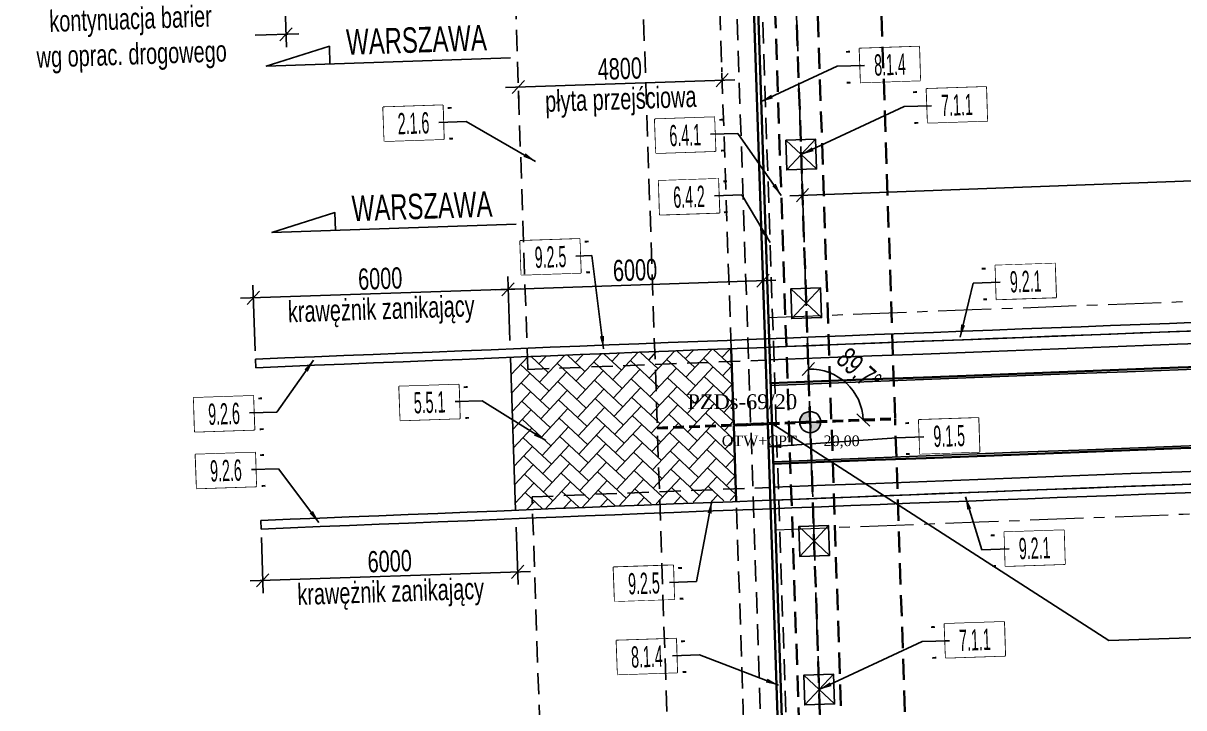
# Model space of a CAD drawing. Header units: metres. Extents: x 8395712 to 9795150, y 4166577 to 5794892.
# Drawn here: x 8418116.13 to 8418143.44, y 5772423.84 to 5772439.96 of the extents above; entities that cross this region are included whole.
import ezdxf
from ezdxf.enums import TextEntityAlignment as Align

# ---------------------------------------------------------------- set-up
doc = ezdxf.new("R2010")
doc.units = ezdxf.units.M
doc.set_wipeout_variables(frame=1)
doc.header["$PDMODE"] = 35
doc.header["$PDSIZE"] = 0.002
for name, pattern in [('CENTER', [2, 1.25, -0.25, 0.25, -0.25]), ('DASHED', [0.75, 0.5, -0.25]), ('HIDDEN', [0.375, 0.25, -0.125]), ('PRGG04-500', [2.5, 1.5, -0.45, 0.1, -0.45])]:
    doc.linetypes.add(name, pattern=pattern)
for name, color, linetype in [('00RysOpi-T', 2, 'Continuous'), ('AII_M_bariery', 8, 'Continuous'), ('AII_M_krawężnik', 9, 'Continuous'), ('AII_M_opisy do legendy', 2, 'Continuous'), ('AII_M_opisy kierunki', 1, 'Continuous'), ('AII_M_osie główne', 8, 'CENTER'), ('AII_M_podpory', 1, 'Continuous'), ('AII_opis', 1, 'Continuous')]:
    doc.layers.add(name, color=color, linetype=linetype)
for name, color, linetype, lineweight in [('AII_D_osie', 1, 'PRGG04-500', 35), ('AII_M_geologia', 1, 'Continuous', 25), ('AII_M_konstrukcja 0.35', 2, 'Continuous', 35), ('AII_M_kreskowanie', 8, 'Continuous', 0), ('AII_M_odwodnienie', 8, 'Continuous', 9), ('AII_M_opisy wymiary', 1, 'Continuous', 25), ('AII_M_wyposazenie', 1, 'Continuous', 25)]:
    doc.layers.add(name, color=color, linetype=linetype, lineweight=lineweight)
doc.styles.add('CDMSTYLE', font='CDMSIMPL.shx', dxfattribs={"width": 0.7, "bigfont": 'CDMBIGPL.shx'})
doc.styles.add('GT_B-SP', font='times.ttf')
doc.linetypes.add('OGRODZENIE2', pattern='A,6.35,-2.54,[132,ltypeshp.shx,S=2.54,R=0,X=-2.54,Y=0],-2.54,25.4', length=36.83)
doc.dimstyles.new('CDM-ME200MM', dxfattribs={"dimscale": 0.2, "dimtxt": 2.5, "dimasz": 1.5, "dimexe": 1.5, "dimexo": 1, "dimgap": 0.5, "dimtad": 1, "dimdec": 0, "dimlfac": 1000, "dimrnd": 1, "dimzin": 9, "dimtxsty": 'CDMSTYLE', "dimblk": 'OBLIQUE', "dimcen": 2.5, "dimdle": 1.5, "dimclrd": 9, "dimclre": 9, "dimadec": 1, "dimazin": 2, "dimtfac": 1, "dimtdec": 0, "dimtix": 1, "dimtmove": 2, "dimatfit": 3, "dimldrblk": 'DOT', "dimfxl": 1, "dimtvp": 1, "dimtolj": 1, "dimtzin": 0, "dimlwd": 25, "dimlwe": 25, "dimarcsym": 0})
doc.dimstyles.new('CDM-ME200MM$7', dxfattribs={"dimscale": 0.2, "dimtxt": 2.5, "dimasz": 1.5, "dimexe": 1.5, "dimexo": 1, "dimgap": 0.5, "dimtad": 1, "dimdec": 0, "dimlfac": 1000, "dimrnd": 1, "dimzin": 9, "dimtxsty": 'CDMSTYLE', "dimblk": 'OBLIQUE', "dimcen": 2.5, "dimdle": 1.5, "dimclrd": 9, "dimclre": 9, "dimadec": 1, "dimazin": 2, "dimtfac": 1, "dimtdec": 0, "dimtix": 1, "dimtmove": 2, "dimatfit": 3, "dimfxl": 1, "dimtvp": 1, "dimtolj": 1, "dimtzin": 0, "dimlwd": 25, "dimlwe": 25, "dimarcsym": 0})

# ---------------------------------------------------------------- blocks, each defined once
blk = doc.blocks.new('_OBLIQUE')
at = {"color": 0, "linetype": 'ByBlock'}
blk.add_line((-0.5, -0.5), (0.5, 0.5), dxfattribs=at)
blk = doc.blocks.new('*D32')
at = {"layer": 'AII_M_opisy wymiary', "color": 9, "linetype": 'ByBlock', "lineweight": 25, "transparency": 16777216}
for p, q in [((8418158.452, 5772436.862), (8418158.443, 5772437.103)), ((8418134.171, 5772435.9), (8418158.754, 5772436.814)), ((8418134.468, 5772435.97), (8418134.459, 5772436.211))]:
    blk.add_line(p, q, dxfattribs=at)
at = {"layer": 'Defpoints', "color": 0, "linetype": 'ByBlock', "lineweight": 25, "transparency": 16777216}
for p in [(8418158.454, 5772436.803), (8418158.459, 5772436.662), (8418134.476, 5772435.77)]:
    blk.add_point(p, dxfattribs=at)
at = {"layer": 'AII_M_opisy wymiary', "color": 9, "linetype": 'ByBlock', "lineweight": 25, "transparency": 16777216, "xscale": 0.3, "yscale": 0.3, "zscale": 0.3}
for p, rotation in [((8418158.454, 5772436.803), 2.129341263989776), ((8418134.47, 5772435.911), 182.1293412639898)]:
    blk.add_blockref('_OBLIQUE', p, dxfattribs=dict(at, rotation=rotation))
at = {"layer": 'AII_M_opisy wymiary', "color": 0, "linetype": 'ByBlock', "lineweight": 40, "transparency": 16777216, "insert": (8418146.449, 5772436.707), "char_height": 0.5, "attachment_point": 5, "rotation": 2.1293, "style": 'CDMSTYLE'}
blk.add_mtext('\\A1;24000', dxfattribs=at)
blk = doc.blocks.new('_DOT')
at = {"color": 0, "linetype": 'ByBlock'}
blk.add_line((-0.5, 0), (-1, 0), dxfattribs=at)
at = {"color": 0, "linetype": 'ByBlock', "const_width": 0.5}
blk.add_lwpolyline([(-0.25, 0, 1), (0.25, 0, 1)], format="xyb", close=True, dxfattribs=at)
blk = doc.blocks.new('*U10')
at = {"layer": 'AII_M_opisy kierunki', "color": 0, "lineweight": -2}
blk.add_lwpolyline([(28.77, 0), (0, 0), (7.5, 2.1), (7.5, 2.1), (7.5, 0)], dxfattribs=at)
at = {"layer": 'AII_M_opisy kierunki', "color": 2, "lineweight": -2, "style": 'CDMSTYLE', "width": 0.7}
blk.add_attdef('KIERUNEK', (9.5, 1), '', height=3, dxfattribs=at)
blk = doc.blocks.new('*D140')
at = {"layer": 'AII_M_opisy wymiary', "color": 9, "linetype": 'ByBlock', "lineweight": 25, "transparency": 16777216}
for p, q in [((8418133.644, 5772430.74), (8418133.528, 5772434.197)), ((8418127.582, 5772432.492), (8418127.531, 5772433.996)), ((8418133.838, 5772433.908), (8418127.241, 5772433.686))]:
    blk.add_line(p, q, dxfattribs=at)
at = {"layer": 'Defpoints', "color": 0, "linetype": 'ByBlock', "lineweight": 25, "transparency": 16777216}
for p in [(8418127.541, 5772433.696), (8418127.588, 5772432.292), (8418133.65, 5772430.54)]:
    blk.add_point(p, dxfattribs=at)
at = {"layer": 'AII_M_opisy wymiary', "color": 9, "linetype": 'ByBlock', "lineweight": 25, "transparency": 16777216, "xscale": 0.3, "yscale": 0.3, "zscale": 0.3}
for p, rotation in [((8418133.538, 5772433.897), 1.92062245079579), ((8418127.541, 5772433.696), 181.9206224507958)]:
    blk.add_blockref('_OBLIQUE', p, dxfattribs=dict(at, rotation=rotation))
at = {"layer": 'AII_M_opisy wymiary', "color": 0, "linetype": 'ByBlock', "lineweight": 25, "transparency": 16777216, "insert": (8418130.528, 5772434.147), "char_height": 0.5, "attachment_point": 5, "rotation": 1.9206, "style": 'CDMSTYLE'}
blk.add_mtext('\\A1;6000', dxfattribs=at)
blk = doc.blocks.new('*D141')
at = {"layer": 'AII_M_opisy wymiary', "color": 9, "linetype": 'ByBlock', "lineweight": 25, "transparency": 16777216}
for p, q in [((8418127.582, 5772432.492), (8418127.531, 5772433.996)), ((8418127.841, 5772433.706), (8418121.245, 5772433.485)), ((8418121.586, 5772432.25), (8418121.535, 5772433.795))]:
    blk.add_line(p, q, dxfattribs=at)
at = {"layer": 'Defpoints', "color": 0, "linetype": 'ByBlock', "lineweight": 25, "transparency": 16777216}
for p in [(8418121.545, 5772433.495), (8418127.588, 5772432.292), (8418121.593, 5772432.05)]:
    blk.add_point(p, dxfattribs=at)
at = {"layer": 'AII_M_opisy wymiary', "color": 9, "linetype": 'ByBlock', "lineweight": 25, "transparency": 16777216, "xscale": 0.3, "yscale": 0.3, "zscale": 0.3}
for p, rotation in [((8418121.545, 5772433.495), 181.9206224507958), ((8418127.541, 5772433.696), 1.92062245079579)]:
    blk.add_blockref('_OBLIQUE', p, dxfattribs=dict(at, rotation=rotation))
at = {"layer": 'AII_M_opisy wymiary', "color": 0, "linetype": 'ByBlock', "lineweight": 25, "transparency": 16777216, "char_height": 0.5, "attachment_point": 5, "rotation": 1.9206, "style": 'CDMSTYLE'}
for s, insert in [('\\A1;6000', (8418124.531, 5772433.946)), ('\\A1;krawężnik zanikający', (8418124.557, 5772433.163))]:
    blk.add_mtext(s, dxfattribs=dict(at, insert=insert))
blk = doc.blocks.new('*D162')
at = {"layer": 'AII_M_opisy wymiary', "color": 9, "linetype": 'ByBlock', "lineweight": 25, "transparency": 16777216}
for p, q in [((8418127.729, 5772428.094), (8418127.774, 5772426.744)), ((8418121.734, 5772427.852), (8418121.778, 5772426.543)), ((8418121.468, 5772426.833), (8418128.064, 5772427.054))]:
    blk.add_line(p, q, dxfattribs=at)
at = {"layer": 'Defpoints', "color": 0, "linetype": 'ByBlock', "lineweight": 25, "transparency": 16777216}
for p in [(8418127.722, 5772428.294), (8418121.727, 5772428.052), (8418127.764, 5772427.044)]:
    blk.add_point(p, dxfattribs=at)
at = {"layer": 'AII_M_opisy wymiary', "color": 9, "linetype": 'ByBlock', "lineweight": 25, "transparency": 16777216, "xscale": 0.3, "yscale": 0.3, "zscale": 0.3}
for p, rotation in [((8418127.764, 5772427.044), 1.92062245079579), ((8418121.768, 5772426.843), 181.9206224507958)]:
    blk.add_blockref('_OBLIQUE', p, dxfattribs=dict(at, rotation=rotation))
at = {"layer": 'AII_M_opisy wymiary', "color": 0, "linetype": 'ByBlock', "lineweight": 25, "transparency": 16777216, "char_height": 0.5, "attachment_point": 5, "rotation": 1.9206, "style": 'CDMSTYLE'}
for s, insert in [('\\A1;6000', (8418124.754, 5772427.293)), ('\\A1;krawężnik zanikający', (8418124.78, 5772426.51))]:
    blk.add_mtext(s, dxfattribs=dict(at, insert=insert))
blk = doc.blocks.new('*D166')
at = {"layer": 'AII_M_opisy wymiary', "color": 9, "lineweight": 25, "transparency": 16777216}
for p, q in [((8418122.2, 5772443.2), (8418122.327, 5772439.399)), ((8418122.617, 5772439.709), (8418121.585, 5772439.675)), ((8418114.722, 5772439.444), (8418115.755, 5772439.479))]:
    blk.add_line(p, q, dxfattribs=at)
blk.add_solid([(8418114.721, 5772439.494), (8418114.724, 5772439.394), (8418114.422, 5772439.434)], dxfattribs=at)
at = {"layer": 'Defpoints', "color": 0, "lineweight": 25, "transparency": 16777216}
for p in [(8418122.193, 5772443.4), (8418114.342, 5772441.836), (8418114.422, 5772439.434)]:
    blk.add_point(p, dxfattribs=at)
at = {"layer": 'AII_M_opisy wymiary', "color": 9, "lineweight": 25, "transparency": 16777216, "xscale": 0.3, "yscale": 0.3, "zscale": 0.3, "rotation": 1.920622427509091}
blk.add_blockref('_OBLIQUE', (8418122.317, 5772439.699), dxfattribs=at)
at = {"layer": 'AII_M_opisy wymiary', "color": 0, "lineweight": 25, "transparency": 16777216, "insert": (8418118.67, 5772439.577), "char_height": 0.5, "attachment_point": 5, "rotation": 1.9206, "style": 'CDMSTYLE'}
blk.add_mtext('\\A1;kontynuacja barier \\Pwg oprac. drogowego', dxfattribs=at)
blk = doc.blocks.new('OpiNum01')
at = {"layer": 'AII_M_opisy do legendy', "color": 0, "linetype": 'Continuous'}
blk.add_lwpolyline([(-3.5, -2), (3.5, -2), (3.5, 2), (-3.5, 2)], close=True, dxfattribs=at)
at = {"color": 9, "linetype": 'Continuous', "lineweight": 25, "style": 'CDMSTYLE', "width": 0.7, "flags": 1}
for tag, p in [('NAZWAPOL', (-4.1, -6.8)), ('NAZWAANG', (-4.1, -10.48)), ('SPECYF', (-4.1, -14.15)), ('ID', (-4.1, -17.82)), ('BAZA', (-4.1, -21.5)), ('RYSUNEK', (-4.1, -25.17))]:
    blk.add_attdef(tag, p, '', height=2, dxfattribs=at)
at = {"layer": 'AII_M_opisy do legendy', "linetype": 'Continuous', "lineweight": -2, "style": 'CDMSTYLE', "width": 0.5}
blk.add_attdef('NR', text='', height=2.5, dxfattribs=at).set_placement((0, 0), align=Align.MIDDLE)
at = {"color": 0, "linetype": 'Continuous'}
blk.add_wipeout([(-3.5, -2), (3.5, -2), (3.5, 2), (-3.5, 2)], dxfattribs=at).dxf.layer = 'AII_M_opisy do legendy'
blk = doc.blocks.new('OpiTxt01')
at = {"color": 0, "linetype": 'Continuous', "lineweight": 20, "style": 'CDMSTYLE', "width": 0.7}
blk.add_attdef('TEKST_GORNY', (1, 0.89), '', height=2, dxfattribs=at)
at = {"color": 0, "linetype": 'Continuous', "lineweight": -2, "style": 'CDMSTYLE', "width": 0.7}
blk.add_attdef('TEKST_DOLNY', (1.05, -2.73), '', height=2, dxfattribs=at)
blk = doc.blocks.new('*D177')
at = {"layer": 'AII_M_opisy wymiary', "color": 9, "linetype": 'ByBlock', "lineweight": 25, "transparency": 16777216}
for p, q in [((8418132.572, 5772438.819), (8418132.569, 5772438.918)), ((8418127.482, 5772438.448), (8418132.879, 5772438.629)), ((8418127.785, 5772438.368), (8418127.792, 5772438.158))]:
    blk.add_line(p, q, dxfattribs=at)
at = {"layer": 'Defpoints', "color": 0, "linetype": 'ByBlock', "lineweight": 25, "transparency": 16777216}
for p in [(8418127.778, 5772438.568), (8418132.579, 5772438.619), (8418132.579, 5772438.619)]:
    blk.add_point(p, dxfattribs=at)
at = {"layer": 'AII_M_opisy wymiary', "color": 9, "linetype": 'ByBlock', "lineweight": 25, "transparency": 16777216, "xscale": 0.3, "yscale": 0.3, "zscale": 0.3}
for p, rotation in [((8418127.782, 5772438.458), 181.9206224507958), ((8418132.579, 5772438.619), 1.92062245079579)]:
    blk.add_blockref('_OBLIQUE', p, dxfattribs=dict(at, rotation=rotation))
at = {"layer": 'AII_M_opisy wymiary', "color": 0, "linetype": 'ByBlock', "lineweight": 25, "transparency": 16777216, "char_height": 0.5, "attachment_point": 5, "rotation": 1.9206, "style": 'CDMSTYLE'}
for s, insert in [('\\A1;4800', (8418130.169, 5772438.888)), ('\\A1;płyta przejściowa', (8418130.195, 5772438.105))]:
    blk.add_mtext(s, dxfattribs=dict(at, insert=insert))
blk = doc.blocks.new('przyczolek_os1')
at = {"layer": 'AII_D_osie', "linetype": 'HIDDEN', "extrusion": (0, 0, -1)}
for centre, radius, start, end in [((-38.339, -6982.064), 7047.688, 89.664733, 89.7102604), ((-38.199, -6934.392), 6999.996, 89.6635926, 89.70943)]:
    blk.add_arc(centre, radius, start, end, dxfattribs=at)
at = {"layer": 'AII_M_podpory', "color": 8, "linetype": 'DASHED', "lineweight": 25}
for p, q in [((-0.301, 80.458), (-11.321, 80.389)), ((-2.518, 79.944), (-11.321, 79.889)), ((-1.101, 79.953), (-2.498, 79.944)), ((-11.321, 50.988), (-2.521, 51.044)), ((-2.501, 51.044), (-1.101, 51.053)), ((-11.321, 50.488), (-0.301, 50.558))]:
    blk.add_line(p, q, dxfattribs=at)
at = {"layer": 'AII_M_podpory', "linetype": 'DASHED', "lineweight": 35}
for points in [[(-0.301, 80.656), (-7.521, 80.612)], [(2.699, 80.674), (-0.201, 80.656)], [(2.699, 65.534), (2.699, 80.674)], [(-7.521, 80.413), (-2.521, 80.444)], [(-2.515, 79.444), (-2.521, 80.444)], [(-2.501, 80.444), (1.199, 80.468)], [(-2.495, 79.444), (-2.501, 80.444)], [(1.199, 50.567), (1.199, 80.468)], [(-7.514, 79.413), (-2.515, 79.444)], [(-2.495, 79.444), (0.199, 79.461)], [(0.199, 51.561), (0.199, 79.461)], [(2.699, 50.374), (2.699, 65.514)], [(-7.521, 51.512), (-2.521, 51.544)], [(-2.521, 50.544), (-2.521, 51.544)], [(-2.501, 51.544), (0.199, 51.561)], [(-2.501, 50.544), (-2.501, 51.544)], [(-7.521, 50.512), (-2.521, 50.544)], [(-2.501, 50.544), (1.199, 50.567)], [(-0.301, 50.356), (-7.521, 50.312)], [(2.699, 50.374), (-0.201, 50.356)]]:
    blk.add_lwpolyline(points, dxfattribs=at)
at = {"layer": 'AII_M_podpory', "color": 1, "linetype": 'DASHED', "lineweight": 25}
for points in [[(-7.521, 80.615), (-7.521, 76.615), (-2.901, 76.615), (-2.901, 65.503)], [(-5.901, 66.975), (-0.31, 67.008)], [(-7.521, 50.314), (-7.521, 54.314), (-2.901, 54.314), (-2.901, 65.483)], [(-5.901, 63.975), (-0.292, 64.008)]]:
    blk.add_lwpolyline(points, dxfattribs=at)
at = {"layer": 'AII_M_podpory', "color": 1, "linetype": 'DASHED', "lineweight": 25, "elevation": 0}
for points in [[(-5.901, 66.974), (-5.901, 80.624)], [(-5.901, 50.323), (-5.901, 63.974)]]:
    blk.add_lwpolyline(points, dxfattribs=at)
at = {"layer": 'AII_M_podpory', "color": 8, "linetype": 'DASHED', "lineweight": 25}
for points in [[(-11.321, 79.889), (-11.321, 80.389)], [(-0.701, 50.555), (-0.701, 80.456)], [(-1.101, 67.304), (-1.101, 79.953)], [(-1.101, 51.053), (-1.101, 63.704)], [(-11.321, 50.488), (-11.321, 50.988)]]:
    blk.add_lwpolyline(points, dxfattribs=at)
blk = doc.blocks.new('lozyska')
at = {"color": 9, "linetype": 'ByBlock', "lineweight": 25}
for points in [[(-0.35, 0.35), (-0.35, -0.35), (0.35, -0.35), (0.35, 0.35), (-0.35, 0.35), (0.35, -0.35)], [(-0.35, -0.35), (0.35, 0.35)]]:
    blk.add_lwpolyline(points, dxfattribs=at)
blk = doc.blocks.new('*D436')
at = {"layer": 'AII_M_opisy wymiary', "color": 9, "linetype": 'ByBlock', "lineweight": 25, "transparency": 16777216}
blk.add_arc((8418134.65, 5772430.568), 1.251, 2.2252, 91.9206, dxfattribs=at)
at = {"layer": 'Defpoints', "color": 0, "linetype": 'ByBlock', "lineweight": 25, "transparency": 16777216}
for p in [(8418134.142, 5772445.721), (8418135.237, 5772431.673), (8418136.93, 5772430.657), (8418132.937, 5772430.502), (8418135.157, 5772415.437)]:
    blk.add_point(p, dxfattribs=at)
at = {"layer": 'AII_M_opisy wymiary', "color": 9, "linetype": 'ByBlock', "lineweight": 25, "transparency": 16777216, "xscale": 0.3, "yscale": 0.3, "zscale": 0.3}
for p, rotation in [((8418134.608, 5772431.818), 181.920622455885), ((8418135.9, 5772430.617), 272.2252397457447)]:
    blk.add_blockref('_OBLIQUE', p, dxfattribs=dict(at, rotation=rotation))
at = {"layer": 'AII_M_opisy wymiary', "color": 0, "linetype": 'ByBlock', "lineweight": 25, "transparency": 16777216, "insert": (8418135.773, 5772431.775), "char_height": 0.5, "attachment_point": 5, "rotation": 317.0729, "style": 'CDMSTYLE'}
blk.add_mtext('\\A1;89,7°', dxfattribs=at)
blk = doc.blocks.new('*U449')
at = {"linetype": 'ByBlock', "lineweight": -2}
h = blk.add_hatch(color=0, dxfattribs=at)
h.dxf.hatch_style = 1
h.paths.add_polyline_path([(0.02, -2.45, 0.408249), (2.45, -0.03), (0.02, -0.03)])
h.paths.add_polyline_path([(-2.45, 0.02), (-0.03, 0.02), (-0.03, 2.45, 0.408249)])
at = {"color": 0, "linetype": 'ByBlock', "lineweight": -2}
for p, q in [((0, -3.75), (0, 3.75)), ((-3.75, 0), (3.75, 0))]:
    blk.add_line(p, q, dxfattribs=at)
blk.add_circle((0, 0), 2.5, dxfattribs=at)
at = {"color": 0, "style": 'GT_B-SP'}
for tag, height, p in [('TEST_ID', 3.5, (-3.06, 6.56)), ('DATA_1', 2.5, (-3.15, -3.15))]:
    blk.add_attdef(tag, text='', height=height, dxfattribs=at).set_placement(p, align=Align.TOP_RIGHT)
for tag, p in [('LEVEL', (3.15, 5.65)), ('DATA_2', (3.15, -3.15))]:
    blk.add_attdef(tag, text='', height=2.5, dxfattribs=at).set_placement(p, align=Align.TOP_LEFT)
at = {"color": 0, "style": 'GT_B-SP', "flags": 1}
for tag, p in [('PROJECT_ID', (0, -10.5)), ('EXT_DATA_01', (0, -14)), ('EXT_DATA_02', (0, -17.5)), ('EXT_DATA_03', (0, -21)), ('EXT_DATA_04', (0, -24.5)), ('EXT_DATA_05', (0, -27.71)), ('EXT_DATA_06', (0, -31.21)), ('EXT_DATA_07', (0, -34.71))]:
    blk.add_attdef(tag, p, '', height=2.5, dxfattribs=at)

msp = doc.modelspace()

# ---------------------------------------------------------------- hatches: boundary and pattern name
at = {"layer": 'AII_M_kreskowanie', "linetype": 'ByBlock', "lineweight": 25}
h = msp.add_hatch(dxfattribs=at)
h.set_pattern_fill('GRASS', color=256, scale=0.05)
h.set_pattern_definition([(91.92062, (8417820.252, 5772544.7308), (-0.9276184, 0.8674239), [0.238125, -1.5579262]), (46.92062, (8417820.252, 5772544.7308), (-0.9276184, 0.867424), [0.238125, -1.031875]), (136.92062, (8417820.252, 5772544.7308), (-0.867424, -0.9276184), [0.238125, -1.031875])])
h.paths.add_polyline_path([(8418132.7479, 5772445.4555), (8418123.2492, 5772445.2983, 0.4155548), (8418122.229, 5772446.2823), (8418121.0292, 5772446.2579, 0.0776354), (8418120.7253, 5772446.204), (8418115.0512, 5772444.2587), (8418113.4342, 5772453.7471), (8418117.6281, 5772455.185, -0.0780443), (8418120.8357, 5772455.7559), (8418122.0355, 5772455.7804, -0.4153554)])
h.paths.add_polyline_path([(8418119.2619, 5772404.7433), (8418113.4957, 5772406.3483), (8418116.0202, 5772415.5068), (8418121.8012, 5772413.8976, 0.0770016), (8418122.1053, 5772413.8616), (8418123.3045, 5772413.9047, 0.413512), (8418124.268, 5772414.9376), (8418133.7603, 5772415.322, -0.4153554), (8418123.6456, 5772404.4108), (8418123.6456, 5772404.4108), (8418122.4464, 5772404.3678, -0.0767977)])
h.paths.add_polyline_path([(8418229.6535, 5772419.3189), (8418223.9965, 5772417.3155, -0.0784483), (8418223.6899, 5772417.2585), (8418222.4903, 5772417.2258, -0.414703), (8418221.4634, 5772418.1999), (8418211.5173, 5772417.9207, 0.4140306), (8418222.761, 5772407.2795), (8418223.9606, 5772407.3121, 0.0784483), (8418227.3181, 5772407.9362), (8418232.4895, 5772409.7677)])
at = {"layer": 'AII_M_kreskowanie', "linetype": 'ByBlock'}
h = msp.add_hatch(dxfattribs=at)
h.set_pattern_fill('AR-HBONE', color=256, scale=0.003, angle=2)
h.set_pattern_definition([(47, (0.00732, 100.06246), (-0.0150435081065, 0.430789708401), [0.9144, -0.3048]), (137, (0.2152, 100.28538), (-0.0150435081065, 0.430789708401), [0.9144, -0.3048])])
h.paths.add_polyline_path([(8418132.8583, 5772430.5708), (8418132.7912, 5772432.292), (8418127.595, 5772432.092), (8418127.7156, 5772428.494), (8418132.9106, 5772428.7305)])

# ---------------------------------------------------------------- linework, layer by layer
at = {"color": 1, "linetype": 'ByBlock', "lineweight": 25}
for points in [[(8418121.593, 5772432.0501), (8418121.5997, 5772431.8502)], [(8418127.595, 5772432.092), (8418127.7156, 5772428.494)], [(8418121.7271, 5772428.0523), (8418121.7204, 5772428.2522)]]:
    msp.add_lwpolyline(points, dxfattribs=at)
at = {"layer": 'AII_M_bariery', "linetype": 'OGRODZENIE2', "ltscale": 0.05, "extrusion": (0, 0, -1)}
for radius, start, end in [(7001.5, 87.76513803, 88.39362012), (6998.5, 87.76500333, 88.39375483)]:
    msp.add_arc((-8418406.7296, 5765435.8582), radius, start, end, dxfattribs=at)
at = {"layer": 'AII_M_konstrukcja 0.35'}
for points in [[(8418133.6504, 5772430.5396), (8418133.143, 5772445.6713)], [(8418134.2584, 5772415.392), (8418133.2429, 5772445.6752)], [(8418132.851, 5772430.5084), (8418132.791, 5772432.2974)], [(8418132.851, 5772430.5084), (8418133.6504, 5772430.5396)], [(8418132.8517, 5772430.4884), (8418133.6511, 5772430.5196)], [(8418132.9117, 5772428.6994), (8418132.8517, 5772430.4884)], [(8418134.1585, 5772415.3878), (8418133.6511, 5772430.5196)]]:
    msp.add_lwpolyline(points, dxfattribs=at)
at = {"layer": 'AII_M_konstrukcja 0.35', "extrusion": (0, 0, -1)}
for radius, start, end in [(7000.95, 87.76511334, 88.39364481), (6999.05, 87.76502803, 88.39373012)]:
    msp.add_arc((-8418406.7296, 5765435.8582), radius, start, end, dxfattribs=at)
at = {"layer": 'AII_M_krawężnik', "color": 8}
for points in [[(8418133.6807, 5772432.3322, -0.0027425), (8418210.4468, 5772434.9065, -0.0027425)], [(8418133.8206, 5772428.7349, -0.0027429), (8418210.5578, 5772431.3082)]]:
    msp.add_lwpolyline(points, format="xyb", dxfattribs=at)
at = {"layer": 'AII_M_krawężnik', "color": 1, "extrusion": (0, 0, -1)}
for radius, start, end in [(7002, 87.6661469, 88.39359768), (6998, 87.6659107, 88.39377729)]:
    msp.add_arc((-8418406.7296, 5765435.8582), radius, start, end, dxfattribs=at)
at = {"layer": 'AII_M_krawężnik', "color": 8, "extrusion": (0, 0, -1)}
for radius, start, end in [(7001.8, 87.6661351, 88.39360666), (6998.2, 87.66592252, 88.3937683)]:
    msp.add_arc((-8418406.7296, 5765435.8582), radius, start, end, dxfattribs=at)
at = {"layer": 'AII_M_odwodnienie', "linetype": 'CENTER', "extrusion": (0, 0, -1)}
for radius, start, end in [(7002.5, 87.76518291, 88.39357525), (6997.5, 87.7649584, 88.39379976)]:
    msp.add_arc((-8418406.7296, 5765435.8582), radius, start, end, dxfattribs=at)
at = {"layer": 'AII_M_opisy wymiary', "color": 1, "linetype": 'ByBlock', "lineweight": 40}
msp.add_circle((8418171.8303, 5772432.124), 22459.4841, dxfattribs=at)
at = {"layer": 'AII_M_osie główne', "elevation": 0}
msp.add_lwpolyline([(8418135.2285, 5772413.3189), (8418133.8312, 5772454.9848)], dxfattribs=at)
at = {"layer": 'AII_M_podpory', "linetype": 'DASHED', "lineweight": 35}
msp.add_lwpolyline([(8418135.1574, 5772415.4375), (8418134.1419, 5772445.7207)], dxfattribs=at)
at = {"layer": 'AII_M_wyposazenie', "extrusion": (0, 0, -1)}
for radius, start, end in [(7000.9, 87.7651111, 88.39364705), (6999.1, 87.76503028, 88.39372788)]:
    msp.add_arc((-8418406.7296, 5765435.8582), radius, start, end, dxfattribs=at)
at = {"layer": 'AII_opis'}
msp.add_lwpolyline([(8418133.7507, 5772430.5336), (8418141.6782, 5772425.4256), (8418151.3585, 5772425.7503)], dxfattribs=at)

# ---------------------------------------------------------------- block references
at = {"color": 1, "linetype": 'ByBlock', "lineweight": 25, "rotation": 1.920622450795584}
for p in [(8418134.4388, 5772436.8661), (8418134.5561, 5772433.3681), (8418134.7439, 5772427.7701), (8418134.8612, 5772424.2721)]:
    msp.add_blockref('lozyska', p, dxfattribs=at)
at = {"layer": 'AII_M_geologia'}
ref = msp.add_blockref('*U449', (8418134.65, 5772430.5686), dxfattribs=dict(at, xscale=0.1, yscale=0.1, zscale=0.1))
ref.add_attrib('TEST_ID', 'PZDs-69/20', dxfattribs={"layer": '0', "color": 0, "height": 0.35, "style": 'GT_B-SP'}).set_placement((8418134.3439, 5772431.2246), align=Align.TOP_RIGHT)
ref.add_attrib('DATA_1', 'OTW+CPT', dxfattribs={"layer": '0', "color": 0, "height": 0.25, "style": 'GT_B-SP'}).set_placement((8418134.3348, 5772430.2534), align=Align.TOP_RIGHT)
ref.add_attrib('DATA_2', '20,00', dxfattribs={"layer": '0', "color": 0, "height": 0.25, "style": 'GT_B-SP'}).set_placement((8418134.9652, 5772430.2534), align=Align.TOP_LEFT)
at = {"layer": 'AII_M_opisy kierunki', "lineweight": 25, "xscale": 0.2000000000000001, "yscale": 0.2000000000000001, "zscale": 0.2000000000000001, "rotation": 1.920622450450319}
for p in [(8418121.849, 5772438.9489), (8418121.9803, 5772435.0333)]:
    msp.add_blockref('*U10', p, dxfattribs=at).add_auto_attribs({'KIERUNEK': 'WARSZAWA'})
at = {"layer": 'Defpoints', "color": 250, "linetype": 'Continuous', "lineweight": 0}
ref = msp.add_blockref('OpiTxt01', (8418135.9279, 5772438.9666), dxfattribs=dict(at, xscale=-0.2, yscale=0.2, zscale=0.2, rotation=1.920622168290356))
ref.add_attrib('TEKST_GORNY', '-', (8418135.4821, 5772439.1306), dxfattribs={"layer": '0', "color": 0, "linetype": 'Continuous', "lineweight": 20, "height": 0.4, "rotation": 1.92062, "style": 'CDMSTYLE', "width": 0.7})
ref.add_attrib('TEKST_DOLNY', '-', (8418135.4966, 5772438.4055), dxfattribs={"layer": '0', "color": 0, "linetype": 'Continuous', "lineweight": -2, "height": 0.4, "rotation": 1.92062, "style": 'CDMSTYLE', "width": 0.7})
at = {"layer": 'Defpoints', "color": 250, "linetype": 'Continuous', "lineweight": 0, "xscale": 0.2, "yscale": 0.2, "zscale": 0.2}
for p, rotation in [((8418136.8648, 5772437.9961), 1.920622438132789), ((8418138.4834, 5772433.8406), 1.920622468649766), ((8418138.694, 5772427.5607), 1.920622468649766), ((8418137.2872, 5772425.4021), 1.920622438132789)]:
    msp.add_blockref('OpiTxt01', p, dxfattribs=dict(at, rotation=rotation)).add_auto_attribs({'TEKST_GORNY': '-', 'TEKST_DOLNY': '-'})
at = {"layer": 'Defpoints', "color": 250, "linetype": 'Continuous', "lineweight": 0}
ref = msp.add_blockref('OpiTxt01', (8418137.3221, 5772430.224), dxfattribs=dict(at, xscale=-0.2000000000000001, yscale=0.2, zscale=0.2, rotation=1.920622571411652))
ref.add_attrib('TEKST_GORNY', '-', (8418136.8763, 5772430.3881), dxfattribs={"layer": '0', "color": 0, "linetype": 'Continuous', "lineweight": 20, "height": 0.4, "rotation": 1.92062, "style": 'CDMSTYLE', "width": 0.7})
ref.add_attrib('TEKST_DOLNY', '-', (8418136.8908, 5772429.6629), dxfattribs={"layer": '0', "color": 0, "linetype": 'Continuous', "lineweight": -2, "height": 0.4, "rotation": 1.92062, "style": 'CDMSTYLE', "width": 0.7})

# ---------------------------------------------------------------- dimensions: what is measured, and where the dimension line sits
at = {"layer": 'AII_M_opisy wymiary', "color": 1, "lineweight": 25}
dim = msp.add_linear_dim(base=(8418114.4225, 5772439.4344), p1=(8418122.193, 5772443.4002), p2=(8418114.3419, 5772441.8362), angle=1.92062, text='kontynuacja barier \\Pwg oprac. drogowego', dimstyle='CDM-ME200MM', override={"dimblk1": 'OBLIQUE', "dimsah": 1, "dimse2": 1}, dxfattribs=at)
dim.commit()
dim.dimension.update_dxf_attribs({"geometry": '*D166', "text_midpoint": (8418118.6696, 5772439.5768), "dimtype": 160})
at = {"layer": 'AII_M_opisy wymiary', "color": 1, "linetype": 'ByBlock', "lineweight": 25}
for base, p1, p2, text, picture, middle in [((8418132.579, 5772438.6187), (8418127.7779, 5772438.5678), (8418132.579, 5772438.6187), '<>\\Xpłyta przejściowa', '*D177', (8418130.1803, 5772438.5382)), ((8418121.5446, 5772433.4953), (8418127.5883, 5772432.2919), (8418121.593, 5772432.0501), '<>\\Xkrawężnik zanikający', '*D141', (8418124.5429, 5772433.5958)), ((8418127.7643, 5772427.0438), (8418121.7271, 5772428.0524), (8418127.7223, 5772428.2941), '<>\\Xkrawężnik zanikający', '*D162', (8418124.7659, 5772426.9433))]:
    dim = msp.add_linear_dim(base=base, p1=p1, p2=p2, angle=1.92062, text=text, dimstyle='CDM-ME200MM', dxfattribs=at)
    dim.commit()
    dim.dimension.update_dxf_attribs({"geometry": picture, "text_midpoint": middle})
at = {"layer": 'AII_M_opisy wymiary', "color": 1, "linetype": 'ByBlock', "lineweight": 40}
dim = msp.add_aligned_dim(p1=(8418134.4756, 5772435.77), p2=(8418158.459, 5772436.6618), distance=0.1414, dimstyle='CDM-ME200MM', dxfattribs=at)
dim.commit()
dim.dimension.update_dxf_attribs({"geometry": '*D32', "text_midpoint": (8418146.449, 5772436.7069)})
at = {"layer": 'AII_M_opisy wymiary', "color": 1, "linetype": 'ByBlock', "lineweight": 25}
dim = msp.add_linear_dim(base=(8418127.5412, 5772433.6964), p1=(8418133.6504, 5772430.5396), p2=(8418127.5883, 5772432.2919), angle=1.92062, dimstyle='CDM-ME200MM', dxfattribs=at)
dim.commit()
dim.dimension.update_dxf_attribs({"geometry": '*D140', "text_midpoint": (8418130.5278, 5772434.1467)})

# ---------------------------------------------------------------- next in the draw order: block references
at = {"layer": '00RysOpi-T', "color": 1, "linetype": 'Continuous', "lineweight": 0}
ref = msp.add_blockref('OpiNum01', (8418136.5275, 5772438.9867), dxfattribs=dict(at, xscale=-0.2, yscale=0.2, zscale=0.2, rotation=1.920622168290356))
ref.add_attrib('NR', '8.1.4', dxfattribs={"layer": 'AII_M_opisy do legendy', "linetype": 'Continuous', "lineweight": -2, "height": 0.5, "rotation": 1.92062, "style": 'CDMSTYLE', "width": 0.5}).set_placement((8418136.5275, 5772438.9867), align=Align.MIDDLE)
at = {"layer": '00RysOpi-T', "color": 1, "linetype": 'Continuous', "lineweight": 0, "xscale": 0.2, "yscale": 0.2, "zscale": 0.2}
for p, rotation, values in [((8418138.1041, 5772438.0377), 1.920622438132789, {'NR': '7.1.1'}), ((8418125.3146, 5772437.6058), 1.92062244412571, {'NR': '2.1.6'}), ((8418131.7084, 5772437.3244), 1.978839439786011, {'NR': '6.4.1'}), ((8418128.5387, 5772434.4587), 1.920622677702229, {'NR': '9.2.5'}), ((8418139.7227, 5772433.8821), 1.920622468649766, {'NR': '9.2.1'}), ((8418125.6921, 5772431.0311), 1.920622613608618, {'NR': '5.5.1'}), ((8418120.8554, 5772430.7646), 1.920622524064406, {'NR': '9.2.6'}), ((8418120.9001, 5772429.4306), 1.920622524064406, {'NR': '9.2.6'}), ((8418139.9333, 5772427.6022), 1.920622468649766, {'NR': '9.2.1'}), ((8418130.7378, 5772426.7742), 1.920622677702229, {'NR': '9.2.5'}), ((8418138.5265, 5772425.4437), 1.920622438132789, {'NR': '7.1.1'}), ((8418130.8066, 5772425.0497), 1.920622474871436, {'NR': '8.1.4'})]:
    msp.add_blockref('OpiNum01', p, dxfattribs=dict(at, rotation=rotation)).add_auto_attribs(values)
at = {"layer": '00RysOpi-T', "color": 1, "linetype": 'Continuous', "lineweight": 0}
ref = msp.add_blockref('OpiNum01', (8418131.7991, 5772435.8747), dxfattribs=dict(at, xscale=-0.2, yscale=0.2, zscale=0.2, rotation=1.920621651339394))
ref.add_attrib('NR', '6.4.2', dxfattribs={"layer": 'AII_M_opisy do legendy', "linetype": 'Continuous', "lineweight": -2, "height": 0.5, "rotation": 1.92062, "style": 'CDMSTYLE', "width": 0.5}).set_placement((8418131.7991, 5772435.8747), align=Align.MIDDLE)
ref = msp.add_blockref('OpiNum01', (8418137.9217, 5772430.2441), dxfattribs=dict(at, xscale=-0.2000000000000001, yscale=0.2, zscale=0.2, rotation=1.920622571411652))
ref.add_attrib('NR', '9.1.5', dxfattribs={"layer": 'AII_M_opisy do legendy', "linetype": 'Continuous', "lineweight": -2, "height": 0.5, "rotation": 1.92062, "style": 'CDMSTYLE', "width": 0.5}).set_placement((8418137.9217, 5772430.2441), align=Align.MIDDLE)

# ---------------------------------------------------------------- next in the draw order: linework, layer by layer
at = {"layer": 'AII_M_podpory', "color": 8, "linetype": 'DASHED', "lineweight": 25, "elevation": -0.0069}
msp.add_lwpolyline([(8418128.9949, 5772448.0958), (8418122.1508, 5772445.8116, 0.320974), (8418121.8282, 5772445.3272), (8418121.8612, 5772444.343, 0.4142136), (8418122.3777, 5772443.86), (8418122.8774, 5772443.8768), (8418132.8909, 5772444.2126, -0.4142136), (8418133.4074, 5772443.7296), (8418134.2923, 5772417.3416, -0.4124535), (8418133.8123, 5772416.8252), (8418123.7972, 5772416.4478), (8418123.2946, 5772416.4279, 0.4124535), (8418122.8146, 5772415.9115), (8418122.8458, 5772414.9827, 0.3272944), (8418123.2111, 5772414.5178), (8418129.906, 5772412.8263)], format="xyb", dxfattribs=at)

# ---------------------------------------------------------------- next in the draw order: block references
at = {"color": 1, "linetype": 'ByBlock', "lineweight": 25, "rotation": 1.920622450795584}
msp.add_blockref('przyczolek_os1', (8418136.1468, 5772365.0685), dxfattribs=at)
at = {"layer": 'Defpoints', "color": 250, "linetype": 'Continuous', "lineweight": 0, "xscale": 0.2, "yscale": 0.2, "zscale": 0.2}
for p, rotation in [((8418125.9143, 5772437.6259), 1.92062244412571), ((8418132.308, 5772437.3451), 1.978839439786011), ((8418129.1384, 5772434.4788), 1.920622677702229), ((8418126.2918, 5772431.0512), 1.920622613608618), ((8418121.4551, 5772430.7847), 1.920622524064406), ((8418121.4998, 5772429.4507), 1.920622524064406), ((8418131.3375, 5772426.7944), 1.920622677702229), ((8418131.4062, 5772425.0698), 1.920622474871436)]:
    msp.add_blockref('OpiTxt01', p, dxfattribs=dict(at, rotation=rotation)).add_auto_attribs({'TEKST_GORNY': '-', 'TEKST_DOLNY': '-'})
at = {"layer": 'Defpoints', "color": 250, "linetype": 'Continuous', "lineweight": 0}
ref = msp.add_blockref('OpiTxt01', (8418133.0384, 5772435.9162), dxfattribs=dict(at, xscale=-0.2, yscale=0.2, zscale=0.2, rotation=1.920621651339394))
ref.add_attrib('TEKST_GORNY', '-', (8418132.5926, 5772436.0803), dxfattribs={"layer": '0', "color": 0, "linetype": 'Continuous', "lineweight": 20, "height": 0.4, "rotation": 1.92062, "style": 'CDMSTYLE', "width": 0.7})
ref.add_attrib('TEKST_DOLNY', '-', (8418132.6071, 5772435.3551), dxfattribs={"layer": '0', "color": 0, "linetype": 'Continuous', "lineweight": -2, "height": 0.4, "rotation": 1.92062, "style": 'CDMSTYLE', "width": 0.7})

# ---------------------------------------------------------------- next in the draw order: dimensions: what is measured, and where the dimension line sits
at = {"layer": 'AII_M_opisy wymiary', "color": 1, "linetype": 'ByBlock', "lineweight": 25}
dim = msp.add_angular_dim_2l(base=(8418135.2368, 5772431.6729), line1=((8418136.93, 5772430.6569), (8418132.9372, 5772430.5017)), line2=((8418135.1574, 5772415.4375), (8418134.1419, 5772445.7207)), dimstyle='CDM-ME200MM', dxfattribs=at)
dim.commit()
dim.dimension.update_dxf_attribs({"geometry": '*D436', "text_midpoint": (8418135.7727, 5772431.7753)})

# ---------------------------------------------------------------- next in the draw order: leaders
at = {"layer": '00RysOpi-T', "color": 9, "linetype": 'Continuous', "lineweight": 0}
for points in [[(8418133.4806, 5772438.1083), (8418135.2882, 5772438.9451), (8418135.9279, 5772438.9666)], [(8418134.4388, 5772436.8661), (8418136.8648, 5772437.9961), (8418137.5045, 5772438.0176)], [(8418128.1873, 5772436.7066), (8418126.5539, 5772437.6473), (8418125.9143, 5772437.6259)], [(8418133.9707, 5772435.906), (8418132.9476, 5772437.3672), (8418132.308, 5772437.3451)], [(8418133.7068, 5772434.8013, -0.0069), (8418133.0384, 5772435.9162), (8418132.3987, 5772435.8948)], [(8418129.7866, 5772432.2936), (8418129.5114, 5772434.4913), (8418129.1384, 5772434.4788)], [(8418138.1792, 5772432.5654), (8418138.4834, 5772433.8406), (8418139.1231, 5772433.862)], [(8418122.9603, 5772432.0284), (8418122.0947, 5772430.8061), (8418121.4551, 5772430.7847)], [(8418128.4285, 5772430.1338), (8418126.9314, 5772431.0726), (8418126.2918, 5772431.0512)], [(8418133.669, 5772429.9869), (8418136.6824, 5772430.2026), (8418137.3221, 5772430.224)], [(8418123.0884, 5772428.2083), (8418122.1394, 5772429.4722), (8418121.4998, 5772429.4507)], [(8418138.3052, 5772428.8067), (8418138.694, 5772427.5607), (8418139.3337, 5772427.5821)], [(8418132.3381, 5772428.7193), (8418131.9771, 5772426.8158), (8418131.3375, 5772426.7944)], [(8418134.8612, 5772424.2721), (8418137.2872, 5772425.4021), (8418137.9268, 5772425.4236)], [(8418133.9055, 5772424.3774), (8418132.0459, 5772425.0913), (8418131.4062, 5772425.0698)]]:
    msp.add_leader(points, dimstyle='CDM-ME200MM$7', dxfattribs=at)

doc.saveas('drawing.dxf')
